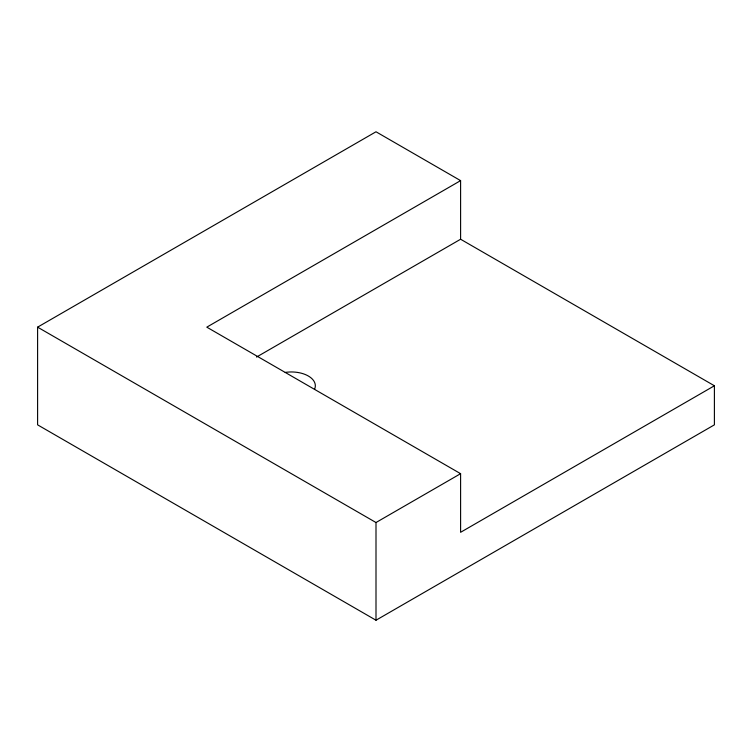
<?xml version="1.0" encoding="UTF-8"?>
<svg xmlns="http://www.w3.org/2000/svg" width="752" height="752" viewBox="0 0 752 752"><rect width="100%" height="100%" fill="white"/><g stroke="black" fill="none" stroke-linecap="round" stroke-linejoin="round"><path stroke-width="1.13" d="M37.6 327.158L376 131.779L460.6 180.63L460.6 239.239L714.4 385.767L714.4 424.842L376 620.221L37.6 424.842L37.6 327.158L376 522.527L460.6 473.685L460.6 532.303L714.4 385.767M460.6 180.63L206.8 327.158L460.6 473.685M256.545 357.05L460.6 239.239M376 522.527L376 620.221M285.205 372.428A23.932 13.818 0 0 1 314.515 389.348"/></g></svg>
